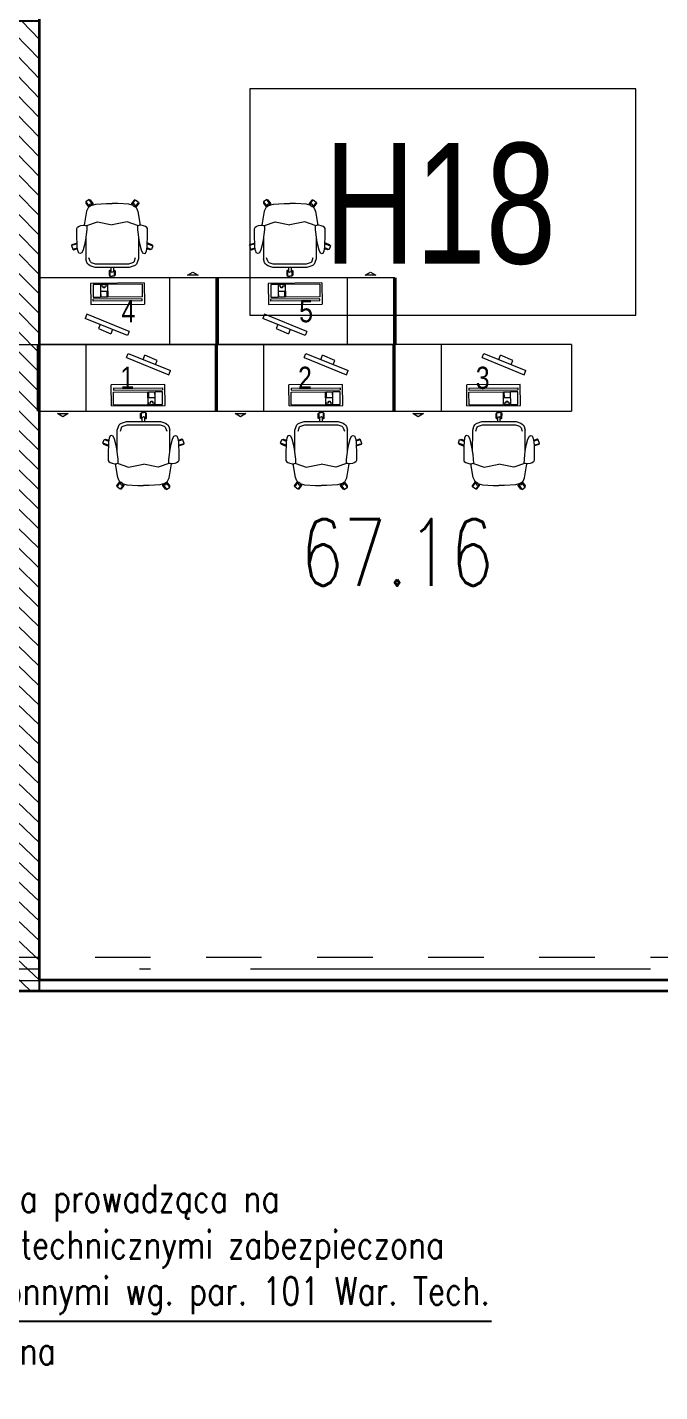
# Model space of a CAD drawing. Extents: x 6529560 to 6558080, y 5579316 to 5588131.
# Drawn here: x 6543522.37 to 6543528.07, y 5579536.91 to 5579549.2 of the extents above; entities that cross this region are included whole.
import ezdxf
from ezdxf.enums import TextEntityAlignment as Align

# ---------------------------------------------------------------- set-up
doc = ezdxf.new("R2010")
doc.units = 0
doc.header["$MEASUREMENT"] = 0
for name, pattern in [('0.5_0.5', [1, 0.5, -0.5]), ('ACAD_ISO10W100', [18, 12, -3, 0, -3]), ('GR_SOLID', [0])]:
    doc.linetypes.add(name, pattern=pattern)
doc.layers.get('0').update_dxf_attribs({"color": 2, "linetype": 'CONTINUOUS', "lineweight": 5})
doc.layers.get('Defpoints').update_dxf_attribs({"linetype": 'CONTINUOUS'})
doc.layers.add('.opisy', color=7, linetype='CONTINUOUS')
for name, color, linetype, lineweight in [('arch_meble', 5, 'GR_SOLID', 13), ('arch_opisy', 20, 'CONTINUOUS', 13), ('arch_osie', 181, 'CONTINUOUS', 5), ('arch_powierzchnia', 6, 'CONTINUOUS', 35), ('arch_sciany murowane wewnetrzne', 20, 'CONTINUOUS', 25), ('arch_sciany wewnetrzne gk', 70, 'CONTINUOUS', 25), ('arch_sciany wewnetrzne murowane wypelnienie', 20, 'CONTINUOUS', 15), ('arch_zadaszenie kratownica', 94, 'CONTINUOUS', 15), ('AUSSENMASSE_N3', 7, 'GR_SOLID', 18)]:
    doc.layers.add(name, color=color, linetype=linetype, lineweight=lineweight)
doc.styles.add('simplex', font='simplex.shx', dxfattribs={"width": 0.8})
doc.styles.get("Standard").update_dxf_attribs({"font": 'arial.ttf', "width": 0.75})
doc.styles.add('styl1', font='romans.shx', dxfattribs={"width": 0.75})

# ---------------------------------------------------------------- blocks, each defined once
blk = doc.blocks.new('biurko_nowe')
at = {"layer": 'arch_meble'}
for p, q in [((0, 0), (1.6, 0)), ((0, 0), (1.6, 0)), ((0, 0), (0, -0.6)), ((1.6, 0), (1.6, -0.6)), ((1.6, 0), (1.6, -0.6)), ((0.791, -0.08), (0.411, -0.235)), ((0.806, -0.117), (0.426, -0.272)), ((0.53, -0.143), (0.641, -0.097)), ((0.656, -0.134), (0.641, -0.097)), ((0.806, -0.117), (0.791, -0.08)), ((0.426, -0.272), (0.411, -0.235)), ((0.545, -0.18), (0.53, -0.143)), ((0.46, -0.55), (0.462, -0.36)), ((0.462, -0.36), (0.944, -0.363)), ((0.943, -0.554), (0.944, -0.363)), ((0.483, -0.54), (0.484, -0.426)), ((0.924, -0.393), (0.484, -0.39)), ((0.484, -0.39), (0.484, -0.409)), ((0.924, -0.412), (0.484, -0.409)), ((0.484, -0.426), (0.549, -0.426)), ((0.548, -0.541), (0.549, -0.426)), ((0.554, -0.426), (0.553, -0.481)), ((0.553, -0.481), (0.608, -0.481)), ((0.609, -0.427), (0.554, -0.426)), ((0.609, -0.427), (0.608, -0.481)), ((0.613, -0.541), (0.614, -0.427)), ((0.924, -0.429), (0.614, -0.427)), ((0.923, -0.544), (0.924, -0.429)), ((0.924, -0.393), (0.924, -0.412)), ((1.6, -0.6), (0, -0.6)), ((0.943, -0.554), (0.46, -0.55)), ((0.548, -0.541), (0.483, -0.54)), ((0.573, -0.526), (0.553, -0.526)), ((0.553, -0.541), (0.553, -0.526)), ((0.608, -0.541), (0.553, -0.541)), ((0.573, -0.511), (0.573, -0.526)), ((0.588, -0.511), (0.573, -0.511)), ((0.588, -0.526), (0.588, -0.511)), ((0.608, -0.526), (0.588, -0.526)), ((0.608, -0.541), (0.608, -0.526)), ((0.923, -0.544), (0.613, -0.541)), ((0.634, -0.614, 7.58), (0.653, -0.614, 7.58)), ((0.634, -0.671, 7.58), (0.634, -0.614, 7.58)), ((0.673, -0.614, 7.58), (0.653, -0.614, 7.58)), ((0.673, -0.671, 7.58), (0.673, -0.614, 7.58)), ((0.435, -0.726, 7.58), (0.427, -0.739, 7.58)), ((0.444, -0.717, 7.58), (0.435, -0.726, 7.58)), ((0.456, -0.71, 7.58), (0.444, -0.717, 7.58)), ((0.5, -0.693, 7.58), (0.456, -0.71, 7.58)), ((0.469, -0.737, 7.58), (0.462, -0.741, 7.58)), ((0.505, -0.723, 7.58), (0.469, -0.737, 7.58)), ((0.807, -0.693, 7.58), (0.5, -0.693, 7.58)), ((0.801, -0.723, 7.58), (0.505, -0.723, 7.58)), ((0.626, -0.623, 7.58), (0.634, -0.616, 7.58)), ((0.627, -0.663, 7.58), (0.626, -0.623, 7.58)), ((0.634, -0.67, 7.58), (0.627, -0.663, 7.58)), ((0.634, -0.671, 7.58), (0.642, -0.671, 7.58)), ((0.642, -0.66, 7.58), (0.644, -0.654, 7.58)), ((0.642, -0.693, 7.58), (0.642, -0.66, 7.58)), ((0.644, -0.654, 7.58), (0.651, -0.652, 7.58)), ((0.651, -0.652, 7.58), (0.653, -0.652, 7.58)), ((0.655, -0.652, 7.58), (0.653, -0.652, 7.58)), ((0.663, -0.654, 7.58), (0.655, -0.652, 7.58)), ((0.665, -0.66, 7.58), (0.663, -0.654, 7.58)), ((0.665, -0.693, 7.58), (0.665, -0.66, 7.58)), ((0.673, -0.671, 7.58), (0.665, -0.671, 7.58)), ((0.68, -0.623, 7.58), (0.673, -0.616, 7.58)), ((0.673, -0.67, 7.58), (0.68, -0.663, 7.58)), ((0.68, -0.663, 7.58), (0.68, -0.623, 7.58)), ((0.838, -0.736, 7.58), (0.801, -0.723, 7.58)), ((0.851, -0.709, 7.58), (0.807, -0.693, 7.58)), ((0.845, -0.74, 7.58), (0.838, -0.736, 7.58)), ((0.863, -0.716, 7.58), (0.851, -0.709, 7.58)), ((0.872, -0.725, 7.58), (0.863, -0.716, 7.58)), ((0.88, -0.738, 7.58), (0.872, -0.725, 7.58)), ((1.428, -0.623), (1.332, -0.623)), ((1.332, -0.623), (1.38, -0.653)), ((1.38, -0.653), (1.428, -0.623)), ((0.289, -0.892, 7.58), (0.3, -0.858, 7.58)), ((0.3, -0.858, 7.58), (0.341, -0.871, 7.58)), ((0.301, -0.858, 7.58), (0.31, -0.854, 7.58)), ((0.31, -0.854, 7.58), (0.342, -0.864, 7.58)), ((0.345, -0.846, 7.58), (0.34, -0.878, 7.58)), ((0.354, -0.824, 7.58), (0.345, -0.846, 7.58)), ((0.366, -0.82, 7.58), (0.354, -0.824, 7.58)), ((0.38, -0.826, 7.58), (0.366, -0.82, 7.58)), ((0.393, -0.854, 7.58), (0.38, -0.826, 7.58)), ((0.405, -0.898, 7.58), (0.393, -0.854, 7.58)), ((0.427, -0.739, 7.58), (0.417, -0.772, 7.58)), ((0.417, -0.967, 7.58), (0.417, -0.772, 7.58)), ((0.455, -0.751, 7.58), (0.445, -0.781, 7.58)), ((0.459, -0.744, 7.58), (0.455, -0.751, 7.58)), ((0.462, -0.741, 7.58), (0.459, -0.744, 7.58)), ((0.848, -0.743, 7.58), (0.845, -0.74, 7.58)), ((0.852, -0.75, 7.58), (0.848, -0.743, 7.58)), ((0.862, -0.781, 7.58), (0.852, -0.75, 7.58)), ((0.89, -0.771, 7.58), (0.88, -0.738, 7.58)), ((0.891, -0.966, 7.58), (0.89, -0.771, 7.58)), ((0.903, -0.897, 7.58), (0.914, -0.853, 7.58)), ((0.914, -0.853, 7.58), (0.927, -0.825, 7.58)), ((0.927, -0.825, 7.58), (0.942, -0.819, 7.58)), ((0.942, -0.819, 7.58), (0.954, -0.822, 7.58)), ((0.954, -0.822, 7.58), (0.963, -0.845, 7.58)), ((0.963, -0.845, 7.58), (0.968, -0.876, 7.58)), ((0.997, -0.852, 7.58), (0.965, -0.862, 7.58)), ((1.008, -0.857, 7.58), (0.967, -0.87, 7.58)), ((1.007, -0.857, 7.58), (0.997, -0.852, 7.58)), ((1.019, -0.89, 7.58), (1.008, -0.857, 7.58)), ((0.338, -0.907, 7.58), (0.289, -0.892, 7.58)), ((0.29, -0.892, 7.58), (0.295, -0.901, 7.58)), ((0.295, -0.901, 7.58), (0.333, -0.913, 7.58)), ((0.333, -0.913, 7.58), (0.338, -0.911, 7.58)), ((0.338, -0.916, 7.58), (0.337, -0.959, 7.58)), ((0.337, -0.959, 7.58), (0.337, -1.046, 7.58)), ((0.34, -0.878, 7.58), (0.338, -0.916, 7.58)), ((0.414, -0.943, 7.58), (0.405, -0.898, 7.58)), ((0.421, -0.991, 7.58), (0.414, -0.943, 7.58)), ((0.887, -0.99, 7.58), (0.894, -0.941, 7.58)), ((0.894, -0.941, 7.58), (0.903, -0.897, 7.58)), ((0.968, -0.876, 7.58), (0.97, -0.915, 7.58)), ((0.969, -0.906, 7.58), (1.019, -0.89, 7.58)), ((0.975, -0.912, 7.58), (0.97, -0.909, 7.58)), ((0.97, -0.915, 7.58), (0.971, -0.958, 7.58)), ((0.971, -0.958, 7.58), (0.971, -1.045, 7.58)), ((1.013, -0.899, 7.58), (0.975, -0.912, 7.58)), ((1.017, -0.89, 7.58), (1.013, -0.899, 7.58)), ((0.337, -1.046, 7.58), (0.342, -1.056, 7.58)), ((0.342, -1.056, 7.58), (0.356, -1.065, 7.58)), ((0.356, -1.065, 7.58), (0.373, -1.071, 7.58)), ((0.373, -1.071, 7.58), (0.393, -1.075, 7.58)), ((0.393, -1.075, 7.58), (0.407, -1.076, 7.58)), ((0.423, -1.2, 7.58), (0.403, -1.075, 7.58)), ((0.407, -1.076, 7.58), (0.414, -1.072, 7.58)), ((0.414, -1.072, 7.58), (0.424, -1.071, 7.58)), ((0.425, -1.035, 7.58), (0.421, -0.991, 7.58)), ((0.424, -1.071, 7.58), (0.425, -1.072, 7.58)), ((0.427, -1.07, 7.58), (0.425, -1.035, 7.58)), ((0.425, -1.072, 7.58), (0.427, -1.07, 7.58)), ((0.425, -1.072, 7.58), (0.521, -1.105, 7.58)), ((0.521, -1.105, 7.58), (0.654, -1.078, 7.58)), ((0.788, -1.104, 7.58), (0.655, -1.078, 7.58)), ((0.883, -1.071, 7.58), (0.788, -1.104, 7.58)), ((0.881, -1.069, 7.58), (0.883, -1.034, 7.58)), ((0.883, -1.071, 7.58), (0.881, -1.069, 7.58)), ((0.883, -1.034, 7.58), (0.887, -0.99, 7.58)), ((0.885, -1.07, 7.58), (0.883, -1.071, 7.58)), ((0.895, -1.071, 7.58), (0.885, -1.07, 7.58)), ((0.886, -1.199, 7.58), (0.906, -1.074, 7.58)), ((0.901, -1.074, 7.58), (0.895, -1.071, 7.58)), ((0.916, -1.074, 7.58), (0.901, -1.074, 7.58)), ((0.935, -1.07, 7.58), (0.916, -1.074, 7.58)), ((0.953, -1.064, 7.58), (0.935, -1.07, 7.58)), ((0.966, -1.055, 7.58), (0.953, -1.064, 7.58)), ((0.971, -1.045, 7.58), (0.966, -1.055, 7.58)), ((0.437, -1.23, 7.58), (0.423, -1.2, 7.58)), ((0.872, -1.229, 7.58), (0.886, -1.199, 7.58)), ((0.416, -1.273, 7.58), (0.44, -1.241, 7.58)), ((0.418, -1.284, 7.58), (0.416, -1.273, 7.58)), ((0.418, -1.284, 7.58), (0.448, -1.242, 7.58)), ((0.446, -1.305, 7.58), (0.418, -1.284, 7.58)), ((0.439, -1.232, 7.58), (0.437, -1.23, 7.58)), ((0.44, -1.234, 7.58), (0.439, -1.232, 7.58)), ((0.443, -1.234, 7.58), (0.44, -1.234, 7.58)), ((0.44, -1.241, 7.58), (0.445, -1.24, 7.58)), ((0.446, -1.242, 7.58), (0.443, -1.234, 7.58)), ((0.453, -1.243, 7.58), (0.446, -1.242, 7.58)), ((0.481, -1.257, 7.58), (0.446, -1.305, 7.58)), ((0.449, -1.258, 7.58), (0.456, -1.245, 7.58)), ((0.449, -1.258, 7.58), (0.454, -1.264, 7.58)), ((0.451, -1.303, 7.58), (0.457, -1.302, 7.58)), ((0.466, -1.253, 7.58), (0.453, -1.243, 7.58)), ((0.454, -1.264, 7.58), (0.461, -1.267, 7.58)), ((0.457, -1.302, 7.58), (0.48, -1.27, 7.58)), ((0.461, -1.267, 7.58), (0.466, -1.264, 7.58)), ((0.466, -1.253, 7.58), (0.506, -1.265, 7.58)), ((0.466, -1.264, 7.58), (0.473, -1.255, 7.58)), ((0.48, -1.27, 7.58), (0.479, -1.26, 7.58)), ((0.506, -1.265, 7.58), (0.604, -1.27, 7.58)), ((0.604, -1.27, 7.58), (0.655, -1.27, 7.58)), ((0.705, -1.27, 7.58), (0.655, -1.27, 7.58)), ((0.803, -1.264, 7.58), (0.705, -1.27, 7.58)), ((0.843, -1.252, 7.58), (0.803, -1.264, 7.58)), ((0.829, -1.256, 7.58), (0.863, -1.304, 7.58)), ((0.829, -1.269, 7.58), (0.83, -1.259, 7.58)), ((0.852, -1.301, 7.58), (0.829, -1.269, 7.58)), ((0.843, -1.263, 7.58), (0.836, -1.254, 7.58)), ((0.843, -1.252, 7.58), (0.856, -1.242, 7.58)), ((0.848, -1.266, 7.58), (0.843, -1.263, 7.58)), ((0.856, -1.264, 7.58), (0.848, -1.266, 7.58)), ((0.858, -1.302, 7.58), (0.852, -1.301, 7.58)), ((0.86, -1.258, 7.58), (0.853, -1.244, 7.58)), ((0.856, -1.242, 7.58), (0.863, -1.241, 7.58)), ((0.86, -1.258, 7.58), (0.856, -1.264, 7.58)), ((0.892, -1.283, 7.58), (0.861, -1.241, 7.58)), ((0.863, -1.241, 7.58), (0.866, -1.234, 7.58)), ((0.863, -1.304, 7.58), (0.892, -1.283, 7.58)), ((0.869, -1.24, 7.58), (0.864, -1.239, 7.58)), ((0.866, -1.234, 7.58), (0.869, -1.233, 7.58)), ((0.869, -1.233, 7.58), (0.87, -1.231, 7.58)), ((0.893, -1.272, 7.58), (0.869, -1.24, 7.58)), ((0.87, -1.231, 7.58), (0.872, -1.229, 7.58)), ((0.891, -1.283, 7.58), (0.893, -1.272, 7.58))]:
    blk.add_line(p, q, dxfattribs=at)
at = {"layer": 'arch_meble', "extrusion": (0, 0, -1)}
for p, q in [((1.17, -0.6), (1.17, 0)), ((1.17, 0), (1.59, 0)), ((1.59, 0), (1.59, -0.6)), ((1.61, 0), (1.61, -0.6)), ((1.17, 0), (1.59, 0)), ((1.59, -0.6), (1.17, -0.6))]:
    blk.add_line(p, q, dxfattribs=at)

msp = doc.modelspace()

# ---------------------------------------------------------------- hatches: boundary and pattern name
at = {"layer": 'arch_sciany wewnetrzne murowane wypelnienie'}
h = msp.add_hatch(dxfattribs=at)
h.set_pattern_fill('ANSI31', color=256, angle=90)
h.set_pattern_definition([(135, (0, 0), (-0.0883883476483, -0.0883883476483), [])])
h.paths.add_polyline_path([(6543522.0815, 5579540.7202), (6543522.0815, 5579540.5202), (6543522.4822, 5579540.5194), (6543522.4822, 5579540.7202), (6543522.4822, 5579549.2573), (6543522.2822, 5579549.2577), (6543516.9821, 5579549.2577), (6543516.9822, 5579549.0577), (6543522.2822, 5579549.0577), (6543522.2822, 5579540.7202)])
h.paths.add_polyline_path([(6543517.5822, 5579540.7202), (6543521.0815, 5579540.7202), (6543521.0815, 5579540.5202), (6543517.5822, 5579540.5202)], flags=17)

# ---------------------------------------------------------------- linework, layer by layer
at = {"layer": '.opisy'}
msp.add_lwpolyline([(6543526.5531, 5579537.544), (6543519.7361, 5579537.544), (6543518.2638, 5579536.3252)], dxfattribs=at)
at = {"layer": 'arch_opisy'}
msp.add_lwpolyline([(6543524.3762, 5579546.6088), (6543527.8506, 5579546.6088), (6543527.8506, 5579548.6494), (6543524.3762, 5579548.6494)], close=True, dxfattribs=at)
at = {"layer": 'arch_osie', "linetype": 'ACAD_ISO10W100', "ltscale": 0.3, "extrusion": (-4.94832e-09, -8.0265e-10, 1)}
for points in [[(6543507.8822, 5579546.3452), (6543522.4822, 5579546.3452)], [(6543507.8822, 5579540.7202), (6543634.6822, 5579540.7202)]]:
    msp.add_lwpolyline(points, dxfattribs=at)
at = {"layer": 'arch_powierzchnia'}
for points in [[(6543576.8573, 5579608.5202), (6543529.4823, 5579608.5202), (6543529.4823, 5579540.5194), (6543516.9822, 5579540.5202), (6543516.9821, 5579535.2952), (6543529.4815, 5579535.2952), (6543529.4921, 5579518.1502), (6543576.8573, 5579518.1502)], [(6543522.4822, 5579550.3702), (6543529.382, 5579550.3702), (6543529.382, 5579540.9951), (6543529.0064, 5579540.9952), (6543529.0065, 5579540.6176), (6543522.4823, 5579540.6222)]]:
    msp.add_lwpolyline(points, close=True, dxfattribs=at)
at = {"layer": 'arch_sciany murowane wewnetrzne'}
msp.add_lwpolyline([(6543522.0815, 5579540.7202), (6543522.0815, 5579540.5202), (6543522.4822, 5579540.5194), (6543522.4822, 5579540.7202), (6543522.4822, 5579540.7202), (6543522.4822, 5579549.2573), (6543522.2822, 5579549.2577), (6543516.9821, 5579549.2577), (6543516.9822, 5579549.0577), (6543522.2822, 5579549.0577), (6543522.2822, 5579540.7202)], close=True, dxfattribs=at)
at = {"layer": 'arch_sciany wewnetrzne gk'}
msp.add_lwpolyline([(6543522.482, 5579540.5197), (6543522.4824, 5579540.6197), (6543529.0814, 5579540.6202), (6543529.0814, 5579540.5202)], close=True, dxfattribs=at)
at = {"layer": 'arch_zadaszenie kratownica', "linetype": '0.5_0.5'}
for points in [[(6543516.9822, 5579540.8252), (6543625.5822, 5579540.8252)], [(6543516.9822, 5579540.6152), (6543625.5822, 5579540.6152)]]:
    msp.add_lwpolyline(points, dxfattribs=at)

# ---------------------------------------------------------------- block references
at = {"layer": 'arch_meble', "xscale": -1, "rotation": 180}
for p in [(6543522.4823, 5579546.3452), (6543524.0823, 5579546.3452)]:
    msp.add_blockref('biurko_nowe', p, dxfattribs=at)
at = {"layer": 'arch_meble', "xscale": -1}
for p in [(6543524.0723, 5579546.3452), (6543525.6723, 5579546.3452), (6543527.2723, 5579546.3452)]:
    msp.add_blockref('biurko_nowe', p, dxfattribs=at)

# ---------------------------------------------------------------- texts
at = {"layer": '.opisy', "lineweight": 18, "char_height": 0.25, "attachment_point": 1, "style": 'simplex'}
for s, insert, width in [('Drabina klamrowa prowadząca na \\Pstrop nad pom. technicznymi zabezpieczona obręczami ochronnymi wg. par. 101 War. Tech. ', (6543520.0571, 5579538.7781), 7.261987), ('Drabina zamykana', (6543520.1421, 5579537.4053), 6.181171)]:
    msp.add_mtext(s, dxfattribs=dict(at, insert=insert, width=width))
at = {"color": 1, "width": 0.8}
for s, p in [('4', (6543523.2823, 5579546.6452)), ('5', (6543524.8823, 5579546.6452)), ('1', (6543523.2723, 5579546.0452)), ('2', (6543524.8723, 5579546.0452)), ('3', (6543526.4723, 5579546.0452))]:
    msp.add_text(s, height=0.2, dxfattribs=at).set_placement(p, align=Align.MIDDLE_CENTER)
at = {"layer": 'AUSSENMASSE_N3', "color": 7, "width": 0.75}
msp.add_text('H18', height=1.08594, dxfattribs=at).set_placement((6543525.0451, 5579547.0745, 6.5773))
at = {"layer": 'Defpoints', "insert": (6543524.8334, 5579544.7722, 13.0955), "char_height": 0.6, "attachment_point": 1, "style": 'styl1'}
msp.add_mtext_dynamic_manual_height_columns('67.16', width=1.902558, gutter_width=12.5, heights=[0], dxfattribs=at)

doc.saveas('drawing.dxf')
